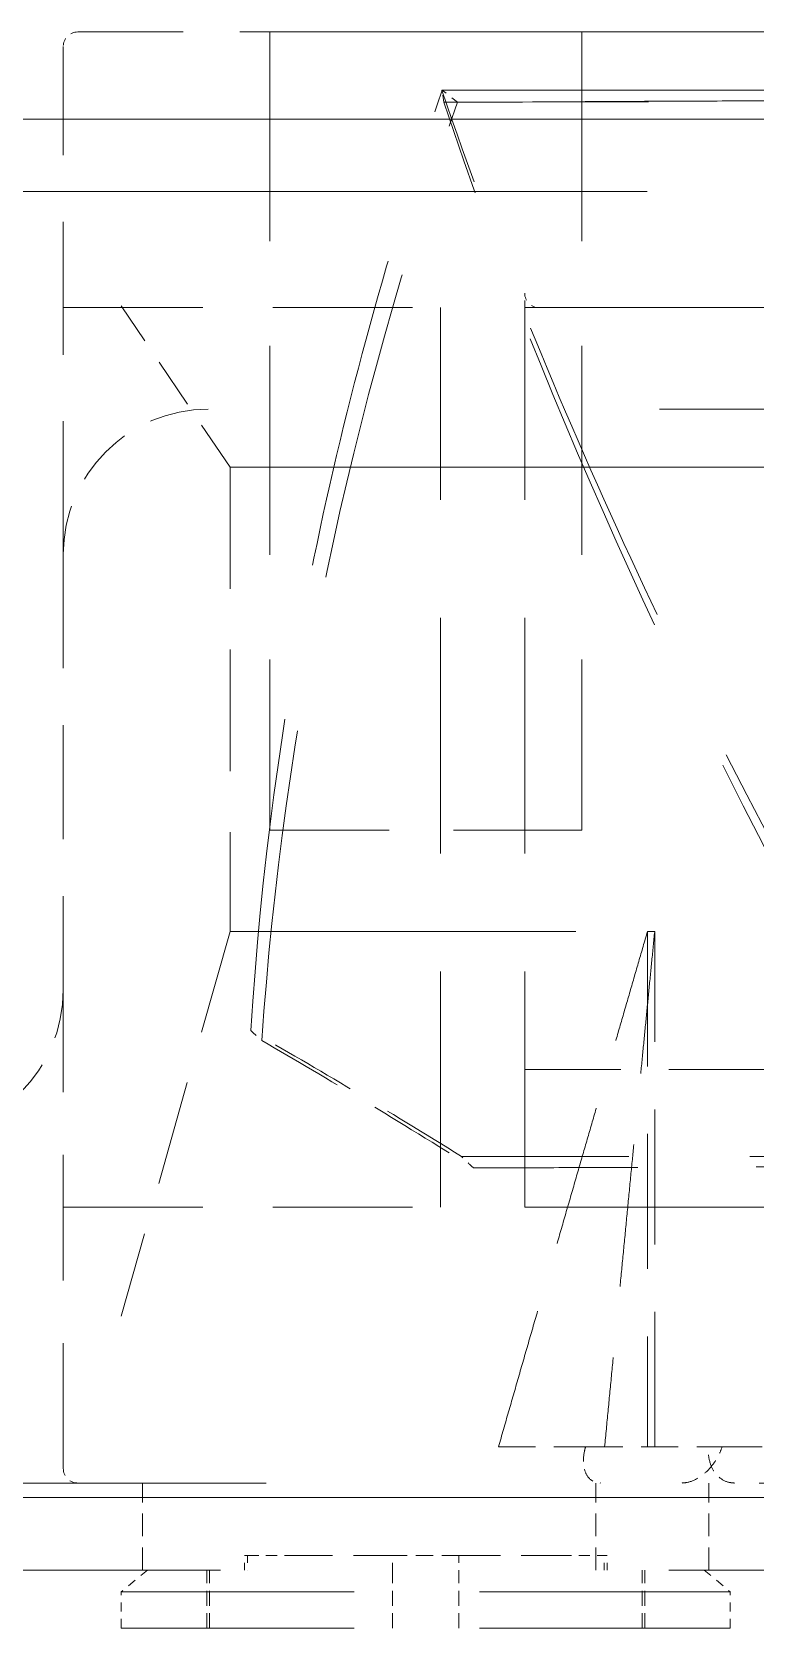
# Model space of a CAD drawing. Header units: millimetres. Extents: x 36 to 2484, y 36 to 1746.
# Drawn here: x 1227.35 to 1237.32, y 907.83 to 929.83 of the extents above; entities that cross this region are included whole.
import ezdxf

# ---------------------------------------------------------------- set-up
doc = ezdxf.new("R2010")
doc.units = ezdxf.units.MM
doc.header["$LTSCALE"] = 6
doc.linetypes.add('HIDDEN', pattern=[9.525, 6.35, -3.175])
doc.layers.add('가는파선_A3', color=7, linetype='HIDDEN', lineweight=13, true_color=0x008000)
doc.layers.add('굵은실선_A3', color=7, linetype='Continuous', lineweight=18)

msp = doc.modelspace()

# ---------------------------------------------------------------- linework, layer by layer
at = {"layer": '가는파선_A3', "ltscale": 0.04102}
msp.add_line((1231.78, 929.827), (1227.98, 929.827), dxfattribs=at)
at = {"layer": '가는파선_A3', "ltscale": 0.075678}
for p, q in [((1230.63, 929.827), (1230.63, 918.827)), ((1234.93, 929.827), (1234.93, 918.827))]:
    msp.add_line(p, q, dxfattribs=at)
at = {"layer": '가는파선_A3', "ltscale": 0.303295}
msp.add_line((1231.78, 929.827), (1283.78, 929.827), dxfattribs=at)
at = {"layer": '가는파선_A3', "ltscale": 0.048122}
msp.add_line((1227.78, 922.627), (1227.78, 929.627), dxfattribs=at)
at = {"layer": '가는파선_A3', "ltscale": 0.001967}
for p, q in [((1233.029, 928.859), (1233.002, 929.025)), ((1233.216, 928.859), (1233.005, 929.025))]:
    msp.add_line(p, q, dxfattribs=at)
at = {"layer": '가는파선_A3', "ltscale": 0.387285}
msp.add_line((1223.93, 928.627), (1290.33, 928.627), dxfattribs=at)
at = {"layer": '가는파선_A3', "ltscale": 0.321094}
msp.add_line((1254.182, 927.627), (1180.78, 927.627), dxfattribs=at)
at = {"layer": '가는파선_A3', "ltscale": 0.001278}
for p, q in [((1234.144, 926.027), (1234.144, 926.227)), ((1230.28, 908.627), (1230.28, 908.827)), ((1230.322, 908.827), (1230.322, 908.627)), ((1232.322, 908.627), (1232.322, 908.827)), ((1233.237, 908.827), (1233.237, 908.627)), ((1235.238, 908.627), (1235.238, 908.827)), ((1235.28, 908.627), (1235.28, 908.827))]:
    msp.add_line(p, q, dxfattribs=at)
at = {"layer": '가는파선_A3', "ltscale": 0.050574}
for p, q in [((1227.78, 926.027), (1232.981, 926.027)), ((1227.78, 913.627), (1232.981, 913.627))]:
    msp.add_line(p, q, dxfattribs=at)
at = {"layer": '가는파선_A3', "ltscale": 0.01837}
msp.add_line((1230.08, 923.827), (1228.58, 926.05), dxfattribs=at)
at = {"layer": '가는파선_A3', "ltscale": 0.085322}
for p, q in [((1232.981, 913.627), (1232.981, 926.027)), ((1234.144, 913.627), (1234.144, 926.027))]:
    msp.add_line(p, q, dxfattribs=at)
at = {"layer": '가는파선_A3', "ltscale": 0.111725}
for p, q in [((1234.144, 926.027), (1250.377, 926.027)), ((1250.377, 913.627), (1234.144, 913.627))]:
    msp.add_line(p, q, dxfattribs=at)
at = {"layer": '가는파선_A3', "ltscale": 0.326626}
msp.add_line((1285.78, 924.627), (1229.78, 924.627), dxfattribs=at)
at = {"layer": '가는파선_A3', "ltscale": 0.380674}
msp.add_line((1230.08, 923.827), (1285.48, 923.827), dxfattribs=at)
at = {"layer": '가는파선_A3', "ltscale": 0.043989}
msp.add_line((1230.08, 923.827), (1230.08, 917.427), dxfattribs=at)
at = {"layer": '가는파선_A3', "ltscale": 0.041233}
msp.add_line((1227.78, 922.627), (1227.78, 916.627), dxfattribs=at)
at = {"layer": '가는파선_A3', "ltscale": 0.046431}
msp.add_line((1234.93, 918.827), (1230.63, 918.827), dxfattribs=at)
at = {"layer": '가는파선_A3', "ltscale": 0.037861}
msp.add_line((1230.08, 917.427), (1228.58, 912.125), dxfattribs=at)
at = {"layer": '가는파선_A3', "ltscale": 0.125162}
msp.add_line((1230.08, 917.427), (1235.837, 917.427), dxfattribs=at)
at = {"layer": '가는파선_A3', "ltscale": 0.048811}
for p, q in [((1235.837, 917.427), (1235.837, 910.327)), ((1235.937, 910.327), (1235.937, 917.427))]:
    msp.add_line(p, q, dxfattribs=at)
at = {"layer": '가는파선_A3', "ltscale": 0.001031}
msp.add_line((1235.837, 917.427), (1235.937, 917.427), dxfattribs=at)
at = {"layer": '가는파선_A3', "ltscale": 0.045367}
msp.add_line((1227.78, 910.027), (1227.78, 916.627), dxfattribs=at)
at = {"layer": '가는파선_A3', "ltscale": 0.034753}
msp.add_line((1234.144, 915.527), (1237.721, 915.527), dxfattribs=at)
at = {"layer": '가는파선_A3', "ltscale": 0.087442}
msp.add_line((1245.577, 914.327), (1233.273, 914.327), dxfattribs=at)
at = {"layer": '가는파선_A3', "ltscale": 0.013339}
msp.add_line((1233.783, 910.327), (1234.984, 910.327), dxfattribs=at)
at = {"layer": '가는파선_A3', "ltscale": 0.013426}
msp.add_line((1234.984, 910.327), (1236.867, 910.327), dxfattribs=at)
at = {"layer": '가는파선_A3', "ltscale": 0.014454}
msp.add_line((1236.867, 910.327), (1238.419, 910.327), dxfattribs=at)
at = {"layer": '가는파선_A3', "ltscale": 0.356955}
msp.add_line((1176.18, 909.827), (1339.38, 909.827), dxfattribs=at)
at = {"layer": '가는파선_A3', "ltscale": 0.008167}
for p, q in [((1228.874, 908.627), (1228.874, 909.827)), ((1235.124, 908.627), (1235.124, 909.827)), ((1236.686, 908.627), (1236.686, 909.827))]:
    msp.add_line(p, q, dxfattribs=at)
at = {"layer": '가는파선_A3', "ltscale": 0.003069}
for p, q in [((1230.322, 908.827), (1230.28, 908.827)), ((1235.28, 908.827), (1235.238, 908.827))]:
    msp.add_line(p, q, dxfattribs=at)
at = {"layer": '가는파선_A3', "ltscale": 0.004036}
for p, q in [((1230.322, 908.827), (1230.922, 908.827)), ((1234.637, 908.827), (1235.238, 908.827))]:
    msp.add_line(p, q, dxfattribs=at)
at = {"layer": '가는파선_A3', "ltscale": 0.015049}
for p, q in [((1230.922, 908.827), (1232.322, 908.827)), ((1233.237, 908.827), (1234.637, 908.827))]:
    msp.add_line(p, q, dxfattribs=at)
at = {"layer": '가는파선_A3', "ltscale": 0.006238}
msp.add_line((1233.237, 908.827), (1232.322, 908.827), dxfattribs=at)
at = {"layer": '가는파선_A3', "ltscale": 0.324682}
msp.add_line((1341.28, 908.627), (1174.28, 908.627), dxfattribs=at)
at = {"layer": '가는파선_A3', "ltscale": 0.003128}
for p, q in [((1228.94, 908.627), (1228.58, 908.327)), ((1236.62, 908.627), (1236.98, 908.327))]:
    msp.add_line(p, q, dxfattribs=at)
at = {"layer": '가는파선_A3', "ltscale": 0.005411}
for p, q in [((1229.761, 907.827), (1229.761, 908.627)), ((1229.796, 907.827), (1229.796, 908.627)), ((1232.322, 907.827), (1232.322, 908.627)), ((1233.237, 907.827), (1233.237, 908.627)), ((1235.764, 907.827), (1235.764, 908.627)), ((1235.799, 907.827), (1235.799, 908.627))]:
    msp.add_line(p, q, dxfattribs=at)
at = {"layer": '가는파선_A3', "ltscale": 0.090797}
for p, q in [((1236.98, 908.327), (1228.58, 908.327)), ((1236.98, 907.827), (1228.58, 907.827))]:
    msp.add_line(p, q, dxfattribs=at)
at = {"layer": '가는파선_A3', "ltscale": 0.003344}
for p, q in [((1228.58, 907.827), (1228.58, 908.327)), ((1236.98, 907.827), (1236.98, 908.327))]:
    msp.add_line(p, q, dxfattribs=at)
at = {"layer": '가는파선_A3', "ltscale": 0.002064}
for centre, start, end in [((1227.98, 929.627), 90, 180), ((1227.98, 910.027), 180, 270)]:
    msp.add_arc(centre, 0.2, start, end, dxfattribs=at)
at = {"layer": '가는파선_A3', "ltscale": 0.002532}
msp.add_arc((1234.344, 926.227), 0.2, 180, 270, dxfattribs=at)
at = {"layer": '가는파선_A3', "ltscale": 0.021542}
for centre, start, end in [((1229.78, 922.627), 90, 180), ((1225.78, 916.627), 270, 0)]:
    msp.add_arc(centre, 2, start, end, dxfattribs=at)
at = {"layer": '가는파선_A3', "ltscale": 0.113336}
for points in [[(1230.367, 916.063), (1230.502, 918.224), (1230.792, 920.4), (1231.46, 923.659), (1231.718, 924.727), (1232.307, 926.868), (1232.639, 927.947), (1233.005, 929.025)], [(1238.978, 916.063), (1237.741, 918.224), (1236.613, 920.4), (1235.105, 923.659), (1234.638, 924.727), (1233.769, 926.868), (1233.367, 927.947), (1233.002, 929.025)]]:
    msp.add_open_spline(points, degree=3, knots=[0.000005, 0.000005, 0.000005, 0.000005, 0.823988, 0.823988, 1.234515, 1.234515, 1.647972, 1.647972, 1.647972, 1.647972], dxfattribs=at)
at = {"layer": '가는파선_A3', "ltscale": 0.112888}
for points in [[(1230.518, 915.925), (1230.666, 918.074), (1230.966, 920.239), (1231.873, 924.571), (1232.475, 926.699), (1233.216, 928.859)], [(1238.898, 915.925), (1237.683, 918.074), (1236.577, 920.239), (1234.601, 924.571), (1233.746, 926.699), (1233.029, 928.859)]]:
    msp.add_open_spline(points, degree=3, knots=[0.000005, 0.000005, 0.000005, 0.000005, 0.818078, 0.818078, 1.636149, 1.636149, 1.636149, 1.636149], dxfattribs=at)
at = {"layer": '가는파선_A3', "ltscale": 0.111133}
for points, knots in [([(1248.567, 929.025), (1248.126, 929.025), (1247.677, 929.025), (1246.766, 929.025), (1246.304, 929.025), (1244.904, 929.025), (1243.949, 929.025), (1242.335, 929.025), (1241.685, 929.025), (1239.69, 929.025), (1238.332, 929.025), (1236.299, 929.025), (1235.631, 929.025), (1234.308, 929.025), (1233.654, 929.025), (1233.002, 929.025)], [-1.61343, -1.61343, -1.61343, -1.61343, -1.461593, -1.461593, -1.309712, -1.309712, -1.006941, -1.006941, -0.806715, -0.806715, -0.397022, -0.397022, -0.196668, -0.196668, 0, 0, 0, 0]), ([(1245.201, 929.025), (1244.732, 929.025), (1244.268, 929.025), (1243.352, 929.025), (1242.901, 929.025), (1241.571, 929.025), (1240.714, 929.025), (1239.346, 929.025), (1238.816, 929.025), (1237.253, 929.025), (1236.275, 929.025), (1234.937, 929.025), (1234.518, 929.025), (1233.727, 929.025), (1233.355, 929.025), (1233.005, 929.025)], [-1.61343, -1.61343, -1.61343, -1.61343, -1.461592, -1.461592, -1.309712, -1.309712, -1.006941, -1.006941, -0.806714, -0.806714, -0.397022, -0.397022, -0.196668, -0.196668, 0, 0, 0, 0])]:
    msp.add_open_spline(points, degree=3, knots=knots, dxfattribs=at)
at = {"layer": '가는파선_A3', "ltscale": 0.109531}
for points in [[(1248.369, 928.925), (1247.934, 928.922), (1247.491, 928.919), (1246.593, 928.913), (1246.137, 928.91), (1244.755, 928.902), (1243.814, 928.897), (1242.223, 928.889), (1241.582, 928.887), (1240.273, 928.881), (1239.604, 928.878), (1238.434, 928.874), (1237.934, 928.873), (1236.691, 928.869), (1235.948, 928.866), (1234.479, 928.862), (1233.752, 928.861), (1233.029, 928.859)], [(1245.245, 928.925), (1244.782, 928.922), (1244.324, 928.919), (1243.422, 928.913), (1242.976, 928.91), (1241.663, 928.902), (1240.819, 928.897), (1239.47, 928.889), (1238.947, 928.887), (1237.921, 928.881), (1237.418, 928.878), (1236.575, 928.874), (1236.226, 928.873), (1235.388, 928.869), (1234.913, 928.866), (1234.023, 928.862), (1233.606, 928.861), (1233.216, 928.859)]]:
    msp.add_open_spline(points, degree=3, knots=[-1.587343, -1.587343, -1.587343, -1.587343, -1.438172, -1.438172, -1.288946, -1.288946, -0.99092, -0.99092, -0.79367, -0.79367, -0.591074, -0.591074, -0.440749, -0.440749, -0.218193, -0.218193, 0, 0, 0, 0], dxfattribs=at)
at = {"layer": '가는파선_A3', "ltscale": 0.050988}
msp.add_rational_spline([(1233.783, 910.327), (1234.846, 914.019), (1235.837, 917.427)], [1.00032215981, 1.00098146122, 1.00024688164], degree=2, dxfattribs=at)
at = {"layer": '가는파선_A3', "ltscale": 0.051589}
msp.add_rational_spline([(1235.937, 917.427), (1235.604, 914.059), (1235.247, 910.327)], [1.00032059662, 1.00125968925, 1.00040901129], degree=2, dxfattribs=at)
at = {"layer": '가는파선_A3', "ltscale": 0.03143}
msp.add_open_spline([(1233.273, 914.328), (1232.764, 914.644), (1232.267, 914.947), (1231.784, 915.235), (1231.297, 915.525), (1230.824, 915.801), (1230.367, 916.063)], degree=3, knots=[0, 0, 0, 0, 0.2280885, 0.2280885, 0.2280885, 0.4577757, 0.4577757, 0.4577757, 0.4577757], dxfattribs=at)
at = {"layer": '가는파선_A3', "ltscale": 0.001981}
msp.add_open_spline([(1230.367, 916.063), (1230.417, 916.017), (1230.467, 915.971), (1230.518, 915.925)], degree=3, dxfattribs=at)
at = {"layer": '가는파선_A3', "ltscale": 0.031632}
msp.add_open_spline([(1230.518, 915.925), (1230.976, 915.66), (1231.45, 915.381), (1231.939, 915.088), (1232.425, 914.796), (1232.925, 914.49), (1233.437, 914.169)], degree=3, knots=[-0.4606534, -0.4606534, -0.4606534, -0.4606534, -0.2296448, -0.2296448, -0.2296448, 0, 0, 0, 0], dxfattribs=at)
at = {"layer": '가는파선_A3', "ltscale": 0.002003}
msp.add_open_spline([(1233.437, 914.169), (1233.409, 914.196), (1233.382, 914.222), (1233.327, 914.275), (1233.3, 914.301), (1233.273, 914.327)], degree=3, knots=[0.00003382, 0.00003382, 0.00003382, 0.00003382, 0.01529018, 0.01529018, 0.03056016, 0.03056016, 0.03056016, 0.03056016], dxfattribs=at)
at = {"layer": '가는파선_A3', "ltscale": 0.085674}
msp.add_open_spline([(1245.499, 914.227), (1245.073, 914.224), (1244.647, 914.222), (1244.22, 914.219), (1244.122, 914.218), (1244.024, 914.218), (1243.927, 914.217), (1243.598, 914.215), (1243.269, 914.213), (1242.94, 914.211), (1242.517, 914.209), (1242.095, 914.207), (1241.673, 914.205), (1241.619, 914.204), (1241.565, 914.204), (1241.51, 914.204), (1241.088, 914.202), (1240.667, 914.199), (1240.247, 914.197), (1239.935, 914.196), (1239.624, 914.194), (1239.314, 914.193), (1238.917, 914.191), (1238.522, 914.189), (1238.129, 914.187), (1237.929, 914.186), (1237.73, 914.186), (1237.531, 914.185), (1237.313, 914.184), (1237.096, 914.183), (1236.88, 914.182), (1236.707, 914.181), (1236.533, 914.181), (1236.36, 914.18), (1235.979, 914.178), (1235.601, 914.177), (1235.227, 914.176), (1234.862, 914.174), (1234.5, 914.173), (1234.142, 914.172), (1234.028, 914.171), (1233.913, 914.171), (1233.799, 914.171), (1233.678, 914.17), (1233.557, 914.17), (1233.437, 914.169)], degree=3, knots=[0, 0, 0, 0, 0.102801, 0.102801, 0.102801, 0.126379, 0.126379, 0.126379, 0.205728, 0.205728, 0.205728, 0.307942, 0.307942, 0.307942, 0.321123, 0.321123, 0.321123, 0.423691, 0.423691, 0.423691, 0.5, 0.5, 0.5, 0.597791, 0.597791, 0.597791, 0.647652, 0.647652, 0.647652, 0.702196, 0.702196, 0.702196, 0.746152, 0.746152, 0.746152, 0.843098, 0.843098, 0.843098, 0.937528, 0.937528, 0.937528, 0.967779, 0.967779, 0.967779, 1, 1, 1, 1], dxfattribs=at)
at = {"layer": '가는파선_A3', "ltscale": 0.005466}
msp.add_open_spline([(1234.984, 910.327), (1234.979, 910.309), (1234.974, 910.29), (1234.97, 910.272), (1234.957, 910.21), (1234.951, 910.145), (1234.962, 910.027), (1234.978, 909.975), (1235.025, 909.895), (1235.06, 909.863), (1235.128, 909.833), (1235.159, 909.827), (1235.19, 909.827)], degree=3, knots=[0.31733555, 0.31733555, 0.31733555, 0.31733555, 0.32304745, 0.32304745, 0.32304745, 0.34220632, 0.34220632, 0.36136519, 0.36136519, 0.38139821, 0.38139821, 0.39512989, 0.39512989, 0.39512989, 0.39512989], dxfattribs=at)
at = {"layer": '가는파선_A3', "ltscale": 0.006072}
for points in [[(1236.315, 909.827), (1236.332, 909.827), (1236.35, 909.829), (1236.419, 909.84), (1236.477, 909.861), (1236.589, 909.928), (1236.644, 909.974), (1236.734, 910.071), (1236.777, 910.13), (1236.834, 910.237), (1236.853, 910.282), (1236.867, 910.327)], [(1237.037, 909.827), (1237.019, 909.827), (1237.002, 909.829), (1236.934, 909.84), (1236.884, 909.861), (1236.797, 909.928), (1236.76, 909.974), (1236.709, 910.071), (1236.69, 910.13), (1236.676, 910.237), (1236.675, 910.282), (1236.679, 910.327)]]:
    msp.add_open_spline(points, degree=3, knots=[0.07208224, 0.07208224, 0.07208224, 0.07208224, 0.0793322, 0.0793322, 0.10129348, 0.10129348, 0.12325475, 0.12325475, 0.14396458, 0.14396458, 0.15775775, 0.15775775, 0.15775775, 0.15775775], dxfattribs=at)
at = {"layer": '굵은실선_A3'}
msp.add_line((1349.168, 909.627), (1169.168, 909.627), dxfattribs=at)

doc.saveas('drawing.dxf')
